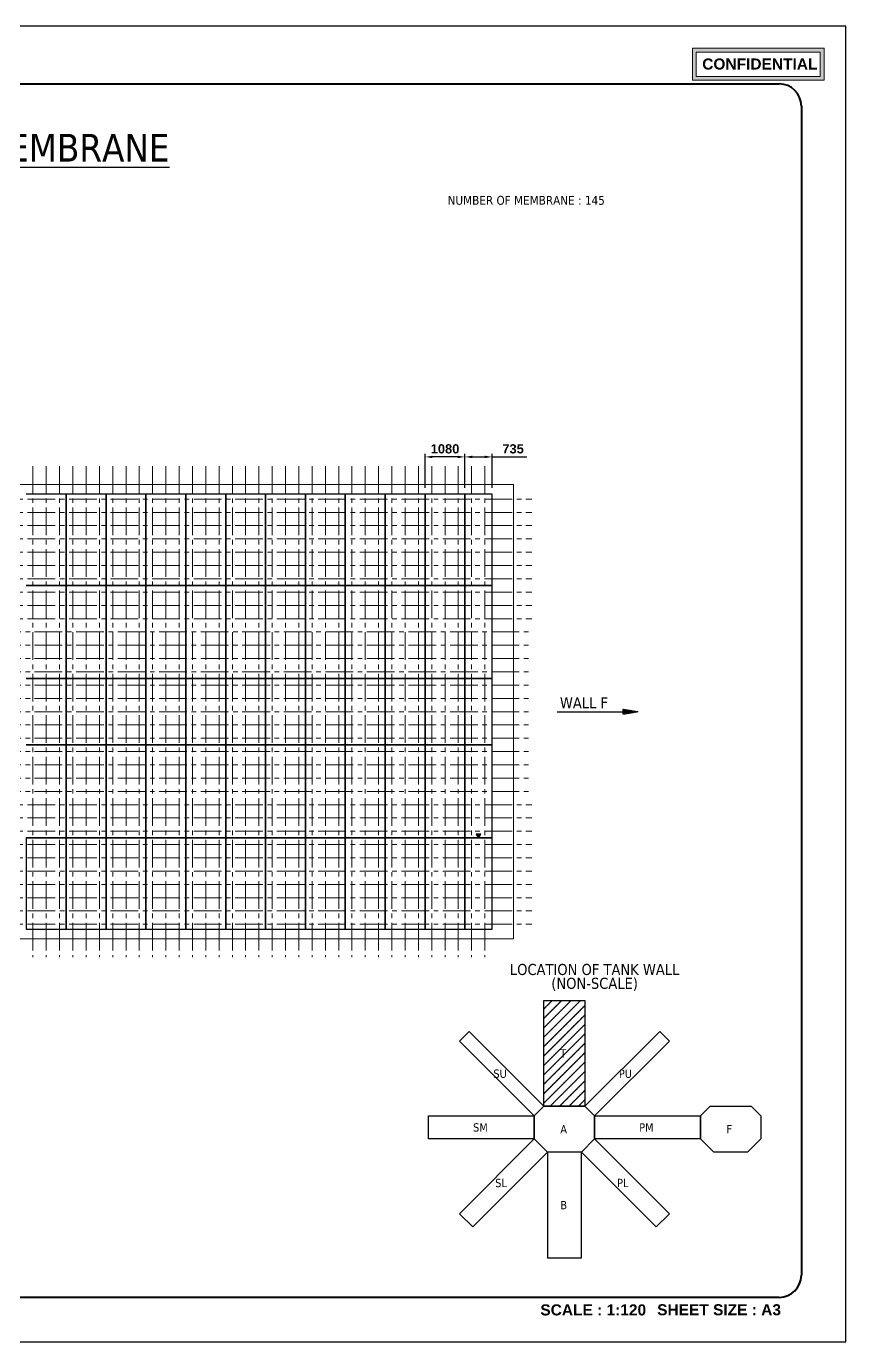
# Model space of a CAD drawing. Extents: x 0 to 50400, y 0 to 35640.
# Drawn here: x 28209 to 50400, y 0 to 35640 of the extents above; entities that cross this region are included whole.
import ezdxf
from ezdxf.enums import TextEntityAlignment as Align

# ---------------------------------------------------------------- set-up
doc = ezdxf.new("R2010")
doc.units = 0
doc.linetypes.add('CENTER2', pattern=[225, 150, -25, 25, -25])
for name, color, linetype, lineweight in [('KC-2B HHITABLE', 253, 'Continuous', 25), ('KC-2B Membrane Sheet UM', 181, 'Continuous', 25), ('KC-2B Non Scale View', 253, 'Continuous', 25), ('KC-2B Note', 2, 'Continuous', 25), ('KC-2B Steel Wall', 7, 'Continuous', 20), ('KC-2B Wall Name', 3, 'Continuous', 25)]:
    doc.layers.add(name, color=color, linetype=linetype, lineweight=lineweight)
doc.layers.add('KC-2B REV', color=1, linetype='Continuous')
doc.layers.add('New Scale Title', color=7, linetype='Continuous')
doc.layers.add('MULTI-PLOT-AREA', color=2, linetype='Continuous', plot=False)
doc.styles.add('arial', font='arialbd.ttf')
doc.styles.add('Default', font='tahoma.ttf')
doc.dimstyles.new('Copy of ISO-25$0', dxfattribs={"dimtxt": 250, "dimasz": 200, "dimexe": 80, "dimexo": 180, "dimgap": 90, "dimtad": 1, "dimdec": 1, "dimdsep": 46, "dimtxsty": 'arial', "dimcen": 120, "dimclrd": 253, "dimclre": 253, "dimclrt": 3, "dimadec": 0, "dimazin": 0, "dimtfac": 1, "dimtdec": 1, "dimtmove": 0, "dimatfit": 3, "dimfxl": 1, "dimlwd": -1, "dimlwe": -1, "dimarcsym": 0})

# ---------------------------------------------------------------- blocks, each defined once
blk = doc.blocks.new('MULTI-PLOT-AREA')
at = {"layer": 'MULTI-PLOT-AREA'}
blk.add_lwpolyline([(0, 0), (1, 0), (1, 1), (0, 1)], close=True, dxfattribs=at)
blk = doc.blocks.new('*D523')
at = {"layer": 'Defpoints', "color": 0}
for p in [(40824, 23973), (40089, 22959), (40824, 22959)]:
    blk.add_point(p, dxfattribs=at)
at = {"layer": 'KC-2B REV', "color": 253}
for p, q in [((40089, 23139), (40089, 24053)), ((40289, 23973), (40624, 23973)), ((40824, 23139), (40824, 24053)), ((40824, 23973), (41761, 23973))]:
    blk.add_line(p, q, dxfattribs=at)
for points in [[(40289, 24006), (40289, 23939), (40089, 23973)], [(40624, 23939), (40624, 24006), (40824, 23973)]]:
    blk.add_solid(points, dxfattribs=at)
at = {"layer": 'KC-2B REV', "color": 3, "insert": (41392, 24190), "char_height": 250, "attachment_point": 5, "style": 'arial'}
blk.add_mtext('735', dxfattribs=at)
blk = doc.blocks.new('*D524')
at = {"layer": 'Defpoints', "color": 0}
for p in [(39009, 23973), (39009, 22959), (40089, 22959)]:
    blk.add_point(p, dxfattribs=at)
at = {"layer": 'KC-2B REV', "color": 253}
for p, q in [((39009, 23139), (39009, 24053)), ((39889, 23973), (39209, 23973)), ((40089, 23139), (40089, 24053))]:
    blk.add_line(p, q, dxfattribs=at)
for points in [[(39209, 24006), (39209, 23939), (39009, 23973)], [(39889, 23939), (39889, 24006), (40089, 23973)]]:
    blk.add_solid(points, dxfattribs=at)
at = {"layer": 'KC-2B REV', "color": 3, "insert": (39549, 24190), "char_height": 250, "attachment_point": 5, "style": 'arial'}
blk.add_mtext('1080', dxfattribs=at)

msp = doc.modelspace()

# ---------------------------------------------------------------- hatches: boundary and pattern name
at = {"layer": 'KC-2B Membrane Sheet UM', "linetype": 'Continuous', "transparency": 33554687}
h = msp.add_hatch(dxfattribs=at)
h.set_pattern_fill('SLOPELINE', color=8, angle=90, style=0, pattern_type=2)
h.set_pattern_definition([(135, (40823.7119, 13650.1), (-0.7071068, -0.7071068), [100, -0.1])])
h.paths.add_polyline_path([(40456.21, 13650.1), (40516.83, 13755.1), (40395.59, 13755.1)])
at = {"layer": 'KC-2B Non Scale View', "extrusion": (0, 0, -1)}
h = msp.add_hatch(dxfattribs=at)
h.set_pattern_fill('WALLCHECK', color=256, scale=0.090198, angle=90, style=0, pattern_type=2)
h.set_pattern_definition([(135, (42783.48, 5135.06), (-127.55985, -127.55985), [9.019844, -0.00902])])
h.paths.add_polyline_path([(-42228.32, 6378.44), (-42228.32, 9245.4), (-43338.64, 9245.4), (-43338.64, 6378.44)])
at = {"layer": 'KC-2B Wall Name', "extrusion": (0, 0, -1)}
h = msp.add_hatch(dxfattribs=at)
h.set_pattern_fill('SLOPELINE', color=256, scale=0.75, angle=90, style=0, pattern_type=2)
h.set_pattern_definition([(135, (19418.651, 12885.1), (-0.530330086, -0.530330086), [75, -0.075])])
h.paths.add_polyline_path([(-44375.57, 17003.35), (-44375.57, 17136.85), (-44773.07, 17070.1)])
at = {"layer": 'New Scale Title', "lineweight": 5, "true_color": 0xff0000}
h = msp.add_hatch(color=1, dxfattribs=at)
h.dxf.hatch_style = 1
h.paths.add_polyline_path([(49813.3, 35044.64), (46249.3, 35044.64), (46249.3, 34180.64), (49813.3, 34180.64)])
h.paths.add_polyline_path([(46351.3, 34282.64), (46351.3, 34942.64), (49711.3, 34942.64), (49711.3, 34282.64)], flags=16)
h.paths.add_polyline_path([(46420.18, 34299.71), (49689.89, 34299.71), (49689.89, 34917.92), (46420.18, 34917.92)], flags=8)

# ---------------------------------------------------------------- linework, layer by layer
at = {"layer": 'KC-2B Membrane Sheet UM', "linetype": 'Continuous'}
for p, q in [((29288.71, 22959.1), (28208.71, 22959.1)), ((29288.71, 20490.1), (29288.71, 22959.1)), ((29288.71, 22959.1), (29288.71, 20490.1)), ((30368.71, 22959.1), (29288.71, 22959.1)), ((30368.71, 20490.1), (30368.71, 22959.1)), ((30368.71, 22959.1), (30368.71, 20490.1)), ((31448.71, 22959.1), (30368.71, 22959.1)), ((31448.71, 20490.1), (31448.71, 22959.1)), ((31448.71, 22959.1), (31448.71, 20490.1)), ((32528.71, 22959.1), (31448.71, 22959.1)), ((32528.71, 20490.1), (32528.71, 22959.1)), ((32528.71, 22959.1), (32528.71, 20490.1)), ((33608.71, 22959.1), (32528.71, 22959.1)), ((33608.71, 20490.1), (33608.71, 22959.1)), ((33608.71, 22959.1), (33608.71, 20490.1)), ((34688.71, 22959.1), (33608.71, 22959.1)), ((34688.71, 20490.1), (34688.71, 22959.1)), ((34688.71, 22959.1), (34688.71, 20490.1)), ((35768.71, 22959.1), (34688.71, 22959.1)), ((35768.71, 20490.1), (35768.71, 22959.1)), ((35768.71, 22959.1), (35768.71, 20490.1)), ((36848.71, 22959.1), (35768.71, 22959.1)), ((36848.71, 20490.1), (36848.71, 22959.1)), ((36848.71, 22959.1), (36848.71, 20490.1)), ((37928.71, 22959.1), (36848.71, 22959.1)), ((37928.71, 20490.1), (37928.71, 22959.1)), ((37928.71, 22959.1), (37928.71, 20490.1)), ((39008.71, 22959.1), (37928.71, 22959.1)), ((39008.71, 20490.1), (39008.71, 22959.1)), ((39008.71, 22959.1), (39008.71, 20490.1)), ((40088.71, 22959.1), (39008.71, 22959.1)), ((40088.71, 22959.1), (40088.71, 20490.1)), ((40823.71, 22959.1), (40088.71, 22959.1)), ((40088.71, 20490.1), (40088.71, 22959.1)), ((40823.71, 20490.1), (40823.71, 22959.1)), ((28208.71, 20490.1), (29288.71, 20490.1)), ((29288.71, 20490.1), (28208.71, 20490.1)), ((29288.71, 17970.1), (29288.71, 20490.1)), ((29288.71, 20490.1), (30368.71, 20490.1)), ((29288.71, 20490.1), (29288.71, 17970.1)), ((30368.71, 20490.1), (29288.71, 20490.1)), ((30368.71, 17970.1), (30368.71, 20490.1)), ((30368.71, 20490.1), (31448.71, 20490.1)), ((30368.71, 20490.1), (30368.71, 17970.1)), ((31448.71, 20490.1), (30368.71, 20490.1)), ((31448.71, 17970.1), (31448.71, 20490.1)), ((31448.71, 20490.1), (32528.71, 20490.1)), ((31448.71, 20490.1), (31448.71, 17970.1)), ((32528.71, 20490.1), (31448.71, 20490.1)), ((32528.71, 17970.1), (32528.71, 20490.1)), ((32528.71, 20490.1), (33608.71, 20490.1)), ((32528.71, 20490.1), (32528.71, 17970.1)), ((33608.71, 20490.1), (32528.71, 20490.1)), ((33608.71, 17970.1), (33608.71, 20490.1)), ((33608.71, 20490.1), (34688.71, 20490.1)), ((33608.71, 20490.1), (33608.71, 17970.1)), ((34688.71, 20490.1), (33608.71, 20490.1)), ((34688.71, 17970.1), (34688.71, 20490.1)), ((34688.71, 20490.1), (35768.71, 20490.1)), ((34688.71, 20490.1), (34688.71, 17970.1)), ((35768.71, 20490.1), (34688.71, 20490.1)), ((35768.71, 17970.1), (35768.71, 20490.1)), ((35768.71, 20490.1), (36848.71, 20490.1)), ((35768.71, 20490.1), (35768.71, 17970.1)), ((36848.71, 20490.1), (35768.71, 20490.1)), ((36848.71, 17970.1), (36848.71, 20490.1)), ((36848.71, 20490.1), (37928.71, 20490.1)), ((36848.71, 20490.1), (36848.71, 17970.1)), ((37928.71, 20490.1), (36848.71, 20490.1)), ((37928.71, 17970.1), (37928.71, 20490.1)), ((37928.71, 20490.1), (39008.71, 20490.1)), ((37928.71, 20490.1), (37928.71, 17970.1)), ((39008.71, 20490.1), (37928.71, 20490.1)), ((39008.71, 17970.1), (39008.71, 20490.1)), ((39008.71, 20490.1), (40088.71, 20490.1)), ((39008.71, 20490.1), (39008.71, 17970.1)), ((40088.71, 20490.1), (39008.71, 20490.1)), ((40088.71, 20490.1), (40823.71, 20490.1)), ((40088.71, 20490.1), (40088.71, 17970.1)), ((40823.71, 20490.1), (40088.71, 20490.1)), ((40088.71, 17970.1), (40088.71, 20490.1)), ((40823.71, 17970.1), (40823.71, 20490.1)), ((28208.71, 17970.1), (29288.71, 17970.1)), ((29288.71, 17970.1), (28208.71, 17970.1)), ((29288.71, 16170.1), (29288.71, 17970.1)), ((29288.71, 17970.1), (30368.71, 17970.1)), ((30368.71, 17970.1), (29288.71, 17970.1)), ((29288.71, 17970.1), (29288.71, 16170.1)), ((30368.71, 16170.1), (30368.71, 17970.1)), ((30368.71, 17970.1), (31448.71, 17970.1)), ((31448.71, 17970.1), (30368.71, 17970.1)), ((30368.71, 17970.1), (30368.71, 16170.1)), ((31448.71, 16170.1), (31448.71, 17970.1)), ((31448.71, 17970.1), (32528.71, 17970.1)), ((32528.71, 17970.1), (31448.71, 17970.1)), ((31448.71, 17970.1), (31448.71, 16170.1)), ((32528.71, 16170.1), (32528.71, 17970.1)), ((32528.71, 17970.1), (33608.71, 17970.1)), ((33608.71, 17970.1), (32528.71, 17970.1)), ((32528.71, 17970.1), (32528.71, 16170.1)), ((33608.71, 16170.1), (33608.71, 17970.1)), ((33608.71, 17970.1), (34688.71, 17970.1)), ((34688.71, 17970.1), (33608.71, 17970.1)), ((33608.71, 17970.1), (33608.71, 16170.1)), ((34688.71, 16170.1), (34688.71, 17970.1)), ((34688.71, 17970.1), (35768.71, 17970.1)), ((35768.71, 17970.1), (34688.71, 17970.1)), ((34688.71, 17970.1), (34688.71, 16170.1)), ((35768.71, 16170.1), (35768.71, 17970.1)), ((35768.71, 17970.1), (36848.71, 17970.1)), ((36848.71, 17970.1), (35768.71, 17970.1)), ((35768.71, 17970.1), (35768.71, 16170.1)), ((36848.71, 16170.1), (36848.71, 17970.1)), ((36848.71, 17970.1), (37928.71, 17970.1)), ((37928.71, 17970.1), (36848.71, 17970.1)), ((36848.71, 17970.1), (36848.71, 16170.1)), ((37928.71, 16170.1), (37928.71, 17970.1)), ((37928.71, 17970.1), (39008.71, 17970.1)), ((39008.71, 17970.1), (37928.71, 17970.1)), ((37928.71, 17970.1), (37928.71, 16170.1)), ((39008.71, 16170.1), (39008.71, 17970.1)), ((39008.71, 17970.1), (40088.71, 17970.1)), ((40088.71, 17970.1), (39008.71, 17970.1)), ((39008.71, 17970.1), (39008.71, 16170.1)), ((40088.71, 17970.1), (40823.71, 17970.1)), ((40823.71, 17970.1), (40088.71, 17970.1)), ((40088.71, 17970.1), (40088.71, 16170.1)), ((40088.71, 16170.1), (40088.71, 17970.1)), ((40823.71, 16170.1), (40823.71, 17970.1)), ((29288.71, 16170.1), (28208.71, 16170.1)), ((28208.71, 16170.1), (29288.71, 16170.1)), ((29288.71, 13650.1), (29288.71, 16170.1)), ((30368.71, 16170.1), (29288.71, 16170.1)), ((29288.71, 16170.1), (29288.71, 13650.1)), ((29288.71, 16170.1), (30368.71, 16170.1)), ((30368.71, 13650.1), (30368.71, 16170.1)), ((31448.71, 16170.1), (30368.71, 16170.1)), ((30368.71, 16170.1), (30368.71, 13650.1)), ((30368.71, 16170.1), (31448.71, 16170.1)), ((31448.71, 13650.1), (31448.71, 16170.1)), ((32528.71, 16170.1), (31448.71, 16170.1)), ((31448.71, 16170.1), (31448.71, 13650.1)), ((31448.71, 16170.1), (32528.71, 16170.1)), ((32528.71, 13650.1), (32528.71, 16170.1)), ((33608.71, 16170.1), (32528.71, 16170.1)), ((32528.71, 16170.1), (32528.71, 13650.1)), ((32528.71, 16170.1), (33608.71, 16170.1)), ((33608.71, 13650.1), (33608.71, 16170.1)), ((34688.71, 16170.1), (33608.71, 16170.1)), ((33608.71, 16170.1), (33608.71, 13650.1)), ((33608.71, 16170.1), (34688.71, 16170.1)), ((34688.71, 13650.1), (34688.71, 16170.1)), ((35768.71, 16170.1), (34688.71, 16170.1)), ((34688.71, 16170.1), (34688.71, 13650.1)), ((34688.71, 16170.1), (35768.71, 16170.1)), ((35768.71, 13650.1), (35768.71, 16170.1)), ((36848.71, 16170.1), (35768.71, 16170.1)), ((35768.71, 16170.1), (35768.71, 13650.1)), ((35768.71, 16170.1), (36848.71, 16170.1)), ((36848.71, 13650.1), (36848.71, 16170.1)), ((37928.71, 16170.1), (36848.71, 16170.1)), ((36848.71, 16170.1), (36848.71, 13650.1)), ((36848.71, 16170.1), (37928.71, 16170.1)), ((37928.71, 13650.1), (37928.71, 16170.1)), ((39008.71, 16170.1), (37928.71, 16170.1)), ((37928.71, 16170.1), (37928.71, 13650.1)), ((37928.71, 16170.1), (39008.71, 16170.1)), ((39008.71, 13650.1), (39008.71, 16170.1)), ((40088.71, 16170.1), (39008.71, 16170.1)), ((39008.71, 16170.1), (39008.71, 13650.1)), ((39008.71, 16170.1), (40088.71, 16170.1)), ((40823.71, 16170.1), (40088.71, 16170.1)), ((40088.71, 16170.1), (40088.71, 13650.1)), ((40088.71, 16170.1), (40823.71, 16170.1)), ((40088.71, 13650.1), (40088.71, 16170.1)), ((40823.71, 13650.1), (40823.71, 16170.1)), ((29288.71, 13650.1), (28208.71, 13650.1)), ((28208.71, 13650.1), (28208.71, 11181.1)), ((28208.71, 13650.1), (29288.71, 13650.1)), ((29288.71, 11181.1), (29288.71, 13650.1)), ((30368.71, 13650.1), (29288.71, 13650.1)), ((29288.71, 13650.1), (29288.71, 11181.1)), ((29288.71, 13650.1), (30368.71, 13650.1)), ((30368.71, 11181.1), (30368.71, 13650.1)), ((31448.71, 13650.1), (30368.71, 13650.1)), ((30368.71, 13650.1), (30368.71, 11181.1)), ((30368.71, 13650.1), (31448.71, 13650.1)), ((31448.71, 11181.1), (31448.71, 13650.1)), ((32528.71, 13650.1), (31448.71, 13650.1)), ((31448.71, 13650.1), (31448.71, 11181.1)), ((31448.71, 13650.1), (32528.71, 13650.1)), ((32528.71, 11181.1), (32528.71, 13650.1)), ((33608.71, 13650.1), (32528.71, 13650.1)), ((32528.71, 13650.1), (32528.71, 11181.1)), ((32528.71, 13650.1), (33608.71, 13650.1)), ((33608.71, 11181.1), (33608.71, 13650.1)), ((34688.71, 13650.1), (33608.71, 13650.1)), ((33608.71, 13650.1), (33608.71, 11181.1)), ((33608.71, 13650.1), (34688.71, 13650.1)), ((34688.71, 11181.1), (34688.71, 13650.1)), ((35768.71, 13650.1), (34688.71, 13650.1)), ((34688.71, 13650.1), (34688.71, 11181.1)), ((34688.71, 13650.1), (35768.71, 13650.1)), ((35768.71, 11181.1), (35768.71, 13650.1)), ((36848.71, 13650.1), (35768.71, 13650.1)), ((35768.71, 13650.1), (35768.71, 11181.1)), ((35768.71, 13650.1), (36848.71, 13650.1)), ((36848.71, 11181.1), (36848.71, 13650.1)), ((37928.71, 13650.1), (36848.71, 13650.1)), ((36848.71, 13650.1), (36848.71, 11181.1)), ((36848.71, 13650.1), (37928.71, 13650.1)), ((37928.71, 11181.1), (37928.71, 13650.1)), ((39008.71, 13650.1), (37928.71, 13650.1)), ((37928.71, 13650.1), (37928.71, 11181.1)), ((37928.71, 13650.1), (39008.71, 13650.1)), ((39008.71, 11181.1), (39008.71, 13650.1)), ((40088.71, 13650.1), (39008.71, 13650.1)), ((39008.71, 13650.1), (39008.71, 11181.1)), ((39008.71, 13650.1), (40088.71, 13650.1)), ((40823.71, 13650.1), (40088.71, 13650.1)), ((40088.71, 13650.1), (40088.71, 11181.1)), ((40088.71, 13650.1), (40823.71, 13650.1)), ((40088.71, 11181.1), (40088.71, 13650.1)), ((40823.71, 11181.1), (40823.71, 13650.1)), ((28208.71, 11181.1), (29288.71, 11181.1)), ((29288.71, 11181.1), (30368.71, 11181.1)), ((30368.71, 11181.1), (31448.71, 11181.1)), ((31448.71, 11181.1), (32528.71, 11181.1)), ((32528.71, 11181.1), (33608.71, 11181.1)), ((33608.71, 11181.1), (34688.71, 11181.1)), ((34688.71, 11181.1), (35768.71, 11181.1)), ((35768.71, 11181.1), (36848.71, 11181.1)), ((36848.71, 11181.1), (37928.71, 11181.1)), ((37928.71, 11181.1), (39008.71, 11181.1)), ((39008.71, 11181.1), (40088.71, 11181.1)), ((40088.71, 11181.1), (40823.71, 11181.1))]:
    msp.add_line(p, q, dxfattribs=at)
at = {"layer": 'KC-2B Membrane Sheet UM', "color": 8, "linetype": 'Continuous', "transparency": 33554687}
msp.add_lwpolyline([(40456.21, 13650.1), (40516.83, 13755.1), (40395.59, 13755.1)], close=True, dxfattribs=at)
at = {"layer": 'KC-2B Non Scale View', "linetype": 'Continuous', "extrusion": (0, 0, -1)}
for points in [[(-42228.32, 6378.44), (-42228.32, 9245.4), (-43338.64, 9245.4), (-43338.64, 6378.44)], [(-41966.96, 6117.08), (-39939.71, 8144.33), (-40201.07, 8405.69), (-42228.32, 6378.44)], [(-43338.64, 6378.44), (-45365.89, 8405.69), (-45627.24, 8144.33), (-43600, 6117.08)], [(-41966.96, 5493.83), (-39100, 5493.83), (-39100, 6117.08), (-41966.96, 6117.08)], [(-42325.73, 5135.06), (-41966.96, 5493.83), (-41966.96, 6117.08), (-42228.32, 6378.44), (-43338.64, 6378.44), (-43600, 6117.08), (-43600, 5493.83), (-43241.23, 5135.06)], [(-43600, 6117.08), (-46466.96, 6117.08), (-46466.96, 5493.83), (-43600, 5493.83)], [(-46825.73, 5135.06), (-46466.96, 5493.83), (-46466.96, 6117.08), (-46728.32, 6378.44), (-47838.64, 6378.44), (-48100, 6117.08), (-48100, 5493.83), (-47741.23, 5135.06)], [(-42325.73, 5135.06), (-40298.49, 3107.81), (-39939.71, 3466.59), (-41966.96, 5493.83)], [(-43600, 5493.83), (-45627.24, 3466.59), (-45268.47, 3107.81), (-43241.23, 5135.06)]]:
    msp.add_lwpolyline(points, close=True, dxfattribs=at)
at = {"layer": 'KC-2B Non Scale View', "linetype": 'Continuous'}
msp.add_lwpolyline([(42325.73, 5135.06), (42325.73, 2268.1), (43241.23, 2268.1), (43241.23, 5135.06)], close=True, dxfattribs=at)
at = {"layer": 'KC-2B Steel Wall', "linetype": 'CENTER2', "ltscale": 5}
for p, q in [((28388.75, 23724.96), (28388.75, 10415.24)), ((28748.75, 23724.96), (28748.75, 10415.24)), ((29108.75, 23724.96), (29108.75, 10415.24)), ((29468.75, 23724.96), (29468.75, 10415.24)), ((29828.75, 23724.96), (29828.75, 10415.24)), ((30188.75, 23724.96), (30188.75, 10415.24)), ((30548.75, 23724.96), (30548.75, 10415.24)), ((30908.75, 23724.96), (30908.75, 10415.24)), ((31268.75, 23724.96), (31268.75, 10415.24)), ((31628.75, 23724.96), (31628.75, 10415.24)), ((31988.75, 23724.96), (31988.75, 10415.24)), ((32348.75, 23724.96), (32348.75, 10415.24)), ((32708.75, 23724.96), (32708.75, 10415.24)), ((33068.75, 23724.96), (33068.75, 10415.24)), ((33428.75, 23724.96), (33428.75, 10415.24)), ((33788.75, 23724.96), (33788.75, 10415.24)), ((34148.75, 23724.96), (34148.75, 10415.24)), ((34508.75, 23724.96), (34508.75, 10415.24)), ((34868.75, 23724.96), (34868.75, 10415.24)), ((35228.75, 23724.96), (35228.75, 10415.24)), ((35588.75, 23724.96), (35588.75, 10415.24)), ((35948.75, 23724.96), (35948.75, 10415.24)), ((36308.75, 23724.96), (36308.75, 10415.24)), ((36668.75, 23724.96), (36668.75, 10415.24)), ((37028.75, 23724.96), (37028.75, 10415.24)), ((37388.75, 23724.96), (37388.75, 10415.24)), ((37748.75, 23724.96), (37748.75, 10415.24)), ((38108.75, 23724.96), (38108.75, 10415.24)), ((38468.75, 23724.96), (38468.75, 10415.24)), ((38828.75, 23724.96), (38828.75, 10415.24)), ((39188.75, 23724.96), (39188.75, 10415.24)), ((39548.75, 23724.96), (39548.75, 10415.24)), ((39908.75, 23724.96), (39908.75, 10415.24)), ((40268.75, 23724.96), (40268.75, 10415.24)), ((40628.75, 23724.96), (40628.75, 10415.24)), ((9116.21, 22830.08), (41901.21, 22830.08)), ((9116.21, 22470.08), (41901.21, 22470.08)), ((9116.21, 22110.08), (41901.21, 22110.08)), ((9116.21, 21750.08), (41901.21, 21750.08)), ((9116.21, 21390.08), (41901.21, 21390.08)), ((9116.21, 21030.08), (41901.21, 21030.08)), ((9116.21, 20670.08), (41901.21, 20670.08)), ((9116.21, 20310.08), (41901.21, 20310.08)), ((9116.21, 19950.08), (41901.21, 19950.08)), ((9116.21, 19590.08), (41901.21, 19590.08)), ((14933.71, 19230.08), (41901.21, 19230.08)), ((14933.71, 18870.08), (41901.21, 18870.08)), ((14933.71, 18510.08), (41901.21, 18510.08)), ((14933.71, 18150.08), (41901.21, 18150.08)), ((14933.71, 17790.08), (41901.21, 17790.08)), ((14933.71, 17430.08), (41901.21, 17430.08)), ((14933.71, 17070.08), (41901.21, 17070.08)), ((14933.71, 16710.08), (41901.21, 16710.08)), ((14933.71, 16350.08), (41901.21, 16350.08)), ((14933.71, 15990.08), (41901.21, 15990.08)), ((14933.71, 15630.08), (41901.21, 15630.08)), ((14933.71, 15270.08), (41901.21, 15270.08)), ((14933.71, 14910.08), (41901.21, 14910.08)), ((9116.21, 14550.08), (41901.21, 14550.08)), ((9116.21, 14190.08), (41901.21, 14190.08)), ((9116.21, 13830.08), (41901.21, 13830.08)), ((9116.21, 13470.08), (41901.21, 13470.08)), ((9116.21, 13110.08), (41901.21, 13110.08)), ((9116.21, 12750.08), (41901.21, 12750.08)), ((9116.21, 12390.08), (41901.21, 12390.08)), ((9116.21, 12030.08), (41901.21, 12030.08)), ((9116.21, 11670.08), (41901.21, 11670.08)), ((9116.21, 11310.08), (41901.21, 11310.08))]:
    msp.add_line(p, q, dxfattribs=at)
at = {"layer": 'KC-2B Steel Wall', "extrusion": (0, 0, -1)}
for p, q in [((9616.21, 23224.96), (41401.21, 23224.96)), ((41401.21, 23224.96), (41401.21, 10915.24)), ((41401.21, 10915.24), (9616.21, 10915.24))]:
    msp.add_line(p, q, dxfattribs=at)
at = {"layer": 'KC-2B Wall Name'}
msp.add_line((42586.07, 17070.1), (44375.57, 17070.1), dxfattribs=at)
at = {"layer": 'KC-2B Wall Name', "extrusion": (0, 0, -1)}
msp.add_lwpolyline([(-44375.57, 17003.35), (-44375.57, 17136.85), (-44773.07, 17070.1)], close=True, dxfattribs=at)
at = {"layer": 'New Scale Title', "color": 1, "lineweight": 5, "true_color": 0xff0000}
for p, q in [((46249.3, 35044.64), (49813.3, 35044.64)), ((46249.3, 34180.64), (46249.3, 35044.64)), ((46351.3, 34282.64), (46351.3, 34942.64)), ((46351.3, 34942.64), (49711.3, 34942.64)), ((49711.3, 34282.64), (49711.3, 34942.64)), ((49813.3, 35044.64), (49813.3, 34180.64)), ((49711.3, 34282.64), (46351.3, 34282.64)), ((49813.3, 34180.64), (46249.3, 34180.64))]:
    msp.add_line(p, q, dxfattribs=at)
at = {"layer": 'New Scale Title', "color": 7, "linetype": 'Continuous', "lineweight": 40}
for p, q in [((1800, 34080), (48600, 34080)), ((49200, 33480), (49200, 1800)), ((48600, 1200), (1800, 1200))]:
    msp.add_line(p, q, dxfattribs=at)
for centre, start, end in [((48600, 33480), 0, 90), ((48600, 1800), 270, 0), ((48600, 1800), 270, 0)]:
    msp.add_arc(centre, 600, start, end, dxfattribs=at)

# ---------------------------------------------------------------- block references
at = {"layer": 'New Scale Title', "lineweight": 5, "xscale": 50400, "yscale": 35640, "zscale": 1.2}
msp.add_blockref('MULTI-PLOT-AREA', (0, 0), dxfattribs=at)

# ---------------------------------------------------------------- texts
at = {"layer": 'KC-2B HHITABLE', "style": 'Default'}
msp.add_text('NUMBER OF MEMBRANE : 145', height=240, dxfattribs=at).set_placement((41748.28, 30925.1), align=Align.MIDDLE_CENTER)
at = {"layer": 'KC-2B Non Scale View', "style": 'Default'}
for s, p in [('LOCATION OF TANK WALL', (43600, 9845.4)), ('(NON-SCALE)', (43600, 9470.4))]:
    msp.add_text(s, height=300, dxfattribs=at).set_placement(p, align=Align.BOTTOM_CENTER)
for s, height, p in [('T', 225.5, (42670.73, 7699.17)), ('SU', 225.496, (40858.52, 7148.64)), ('PU', 225.496, (44257.45, 7148.64)), ('SM', 225.496, (40307.98, 5692.71)), ('A', 225.5, (42670.73, 5644)), ('PM', 225.496, (44807.98, 5692.71)), ('F', 225.5, (47170.73, 5644)), ('SL', 225.496, (40907.23, 4188.07)), ('PL', 225.496, (44208.74, 4188.07)), ('B', 225.5, (42670.73, 3588.83))]:
    msp.add_text(s, height=height, dxfattribs=at).set_placement(p)
at = {"layer": 'KC-2B Note', "style": 'Default'}
msp.add_text('%%UARRANGEMENT OF MEMBRANE', height=750, dxfattribs=at).set_placement((25200, 31750.1), align=Align.BOTTOM_CENTER)
at = {"layer": 'KC-2B Wall Name', "style": 'Default'}
msp.add_text('WALL F', height=300, dxfattribs=at).set_placement((42661.07, 17070.1), align=Align.BOTTOM_LEFT)
at = {"layer": 'New Scale Title', "color": 1, "lineweight": 5, "true_color": 0xff0000, "insert": (46515.03, 34768.64), "char_height": 300, "attachment_point": 1, "style": 'arial'}
msp.add_mtext_dynamic_manual_height_columns('{\\fArial|b1|i0|c129|p34;CONFIDENTIAL}', width=265200, gutter_width=8226000, heights=[-310.23], dxfattribs=at)
at = {"layer": 'New Scale Title', "color": 2, "insert": (42130.76, 1011.9), "char_height": 300, "attachment_point": 1, "style": 'arial'}
msp.add_mtext('SCALE : 1:120', dxfattribs=at)
at = {"layer": 'New Scale Title', "color": 2, "insert": (45294.44, 1015.52), "char_height": 300, "width": 3389.56, "attachment_point": 1, "style": 'arial'}
msp.add_mtext('SHEET SIZE : A3', dxfattribs=at)

# ---------------------------------------------------------------- dimensions: what is measured, and where the dimension line sits
at = {"layer": 'KC-2B REV'}
for base, p2, picture, middle in [((39008.71, 23972.58), (39008.71, 22959.1), '*D524', (39548.71, 24190.31)), ((40823.71, 23972.58), (40823.71, 22959.1), '*D523', (41392.36, 24190.22))]:
    dim = msp.add_linear_dim(base=base, p1=(40088.71, 22959.1), p2=p2, dimstyle='Copy of ISO-25$0', dxfattribs=at)
    dim.commit()
    dim.dimension.update_dxf_attribs({"geometry": picture, "text_midpoint": middle})

doc.saveas('drawing.dxf')
